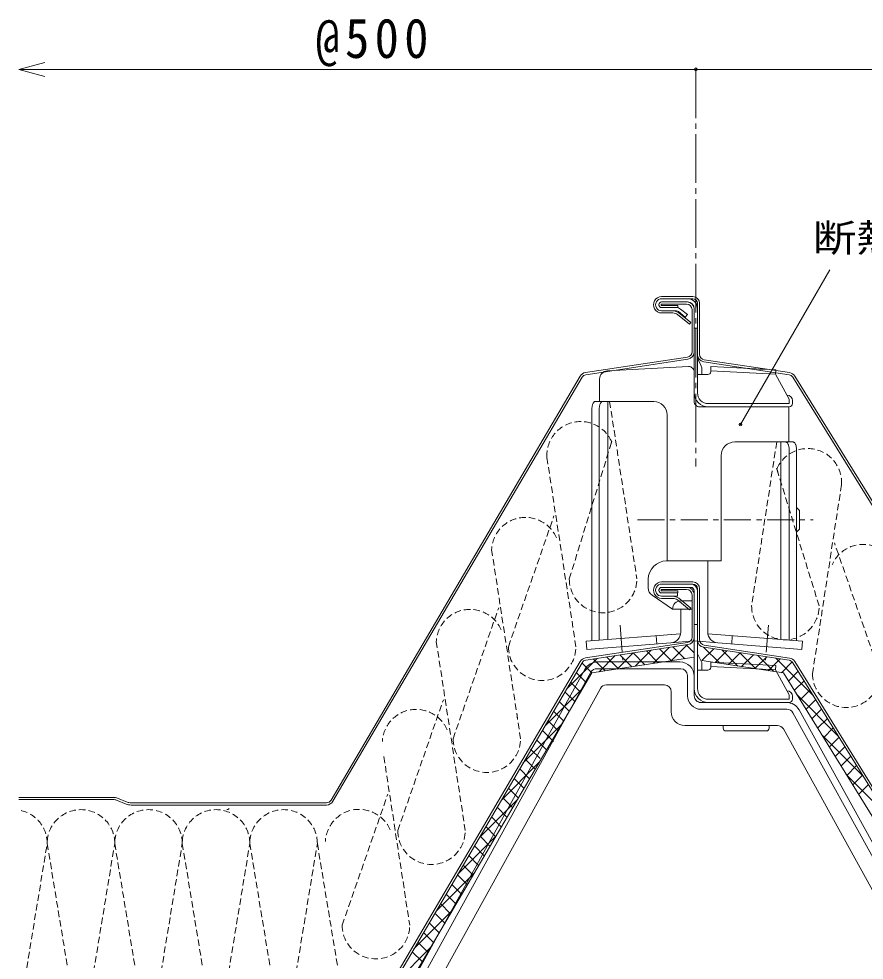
# Model space of a CAD drawing. Units: millimetres, scale not verified. Extents: x -1135 to 2170, y -1086 to 2575.
# Drawn here: x 1082 to 1394.9, y -887.7 to -539.4 of the extents above; entities that cross this region are included whole.
import ezdxf
from ezdxf.enums import TextEntityAlignment as Align

# ---------------------------------------------------------------- set-up
doc = ezdxf.new("R2010")
doc.units = ezdxf.units.MM
doc.header["$LTSCALE"] = 2
doc.header["$PDMODE"] = 32
doc.header["$PDSIZE"] = 1
for name, pattern in [('CHAIN1', [8, 5, -1, 1, -1]), ('CHAIN2', [12, 9, -1, 1, -1]), ('DASHED1', [1.8, 1.2, -0.6]), ('DOUBLE_CHAIN1', [8.8, 5, -1, 0.6, -0.6, 0.6, -1])]:
    doc.linetypes.add(name, pattern=pattern)
doc.layers.add('0-1', color=4, linetype='Continuous', lineweight=18)
doc.styles.add('ＭＳ ゴシック', font='')
doc.styles.get('ＭＳ ゴシック').set_extended_font_data('MS Gothic')

msp = doc.modelspace()

# ---------------------------------------------------------------- linework, layer by layer
at = {"layer": '0-1', "color": 7}
for p, q in [((1082.017, -558.13), (1091.676, -555.542)), ((1082.017, -558.13), (1091.676, -560.719)), ((1082.017, -558.13), (1332.617, -558.13)), ((1332.617, -558.13), (1832.616, -558.13)), ((1349.121, -689.497), (1382.177, -632.247)), ((1329.517, -642.993), (1319.952, -642.993)), ((1319.954, -644.193), (1329.517, -644.193)), ((1325.439, -647.463), (1319.952, -647.463)), ((1319.954, -646.263), (1325.439, -646.263)), ((1326.194, -647.73), (1328.723, -649.779)), ((1332.017, -646.693), (1332.017, -670.1)), ((1333.217, -646.693), (1333.217, -677.793)), ((1332.017, -653.866), (1333.217, -653.866)), ((1333.217, -664.993), (1334.5, -667.559)), ((1329.912, -668.103), (1299.86, -669.678)), ((1338.21, -668.054), (1338.105, -670.045)), ((1338.21, -668.054), (1362.177, -669.31)), ((1332.017, -670.1), (1332.017, -680.993)), ((1333.217, -670.993), (1337.107, -670.993)), ((1334.816, -668.901), (1334.816, -670.993)), ((1338.126, -669.652), (1362.093, -670.908)), ((1356.114, -668.993), (1357.266, -668.993)), ((1357.266, -668.993), (1357.33, -669.056)), ((1357.266, -668.993), (1357.266, -669.053)), ((1362.177, -669.31), (1362.093, -670.908)), ((1367.217, -680.193), (1362.093, -670.908)), ((1297.016, -672.674), (1297.016, -680.993)), ((1366.389, -678.693), (1366.417, -678.693)), ((1297.016, -680.993), (1295.396, -680.993)), ((1317.017, -680.993), (1297.016, -680.993)), ((1300.017, -680.993), (1300.017, -769.108)), ((1337.217, -681.793), (1367.217, -681.793)), ((1367.217, -680.193), (1367.217, -681.793)), ((1368.417, -680.693), (1368.417, -681.793)), ((1294.128, -683.993), (1294.128, -769.572)), ((1296.847, -683.993), (1296.847, -769.358)), ((1322.017, -685.992), (1322.017, -739.992)), ((1367.217, -682.993), (1334.017, -682.993)), ((1367.017, -682.993), (1367.017, -695.993)), ((1367.017, -695.993), (1347.017, -695.993)), ((1364.017, -769.108), (1364.017, -695.993)), ((1367.017, -695.993), (1368.637, -695.993)), ((1367.186, -698.993), (1367.186, -769.358)), ((1369.905, -698.993), (1369.905, -769.572)), ((1342.017, -700.993), (1342.017, -739.992)), ((1369.905, -720.543), (1370.266, -720.543)), ((1369.905, -729.404), (1371.017, -728.293)), ((1369.905, -729.043), (1370.266, -729.043)), ((1322.017, -739.992), (1321.817, -739.992)), ((1342.017, -739.992), (1322.017, -739.992)), ((1337.016, -739.992), (1337.016, -766.295)), ((1315.017, -746.793), (1315.017, -750)), ((1330.717, -748.576), (1319.952, -748.576)), ((1319.954, -749.776), (1330.717, -749.776)), ((1332.017, -751.076), (1332.017, -787.176)), ((1333.217, -751.076), (1333.217, -787.176)), ((1316.422, -752.649), (1324.017, -757.793)), ((1324.017, -757.793), (1331.217, -757.793)), ((1327.017, -757.793), (1327.017, -766.295)), ((1332.017, -763.508), (1333.217, -763.508)), ((1291.989, -769.74), (1326.956, -766.988)), ((1317.91, -767.7), (1318.145, -770.691)), ((1372.043, -769.74), (1337.077, -766.988)), ((1346.123, -767.7), (1345.888, -770.691)), ((1291.989, -769.74), (1292.225, -772.731)), ((1292.225, -772.731), (1323.331, -770.283)), ((1294.074, -781.409), (1332.017, -775.647)), ((1333.217, -774.376), (1334.69, -777.323)), ((1327.017, -779.876), (1295.967, -779.876)), ((1326.717, -777.376), (1296.144, -777.376)), ((1334.817, -777.859), (1334.817, -780.376)), ((1365.012, -781.45), (1334.846, -776.869)), ((1338.21, -777.438), (1338.106, -779.428)), ((1338.127, -779.036), (1362.093, -780.291)), ((1338.21, -777.438), (1362.177, -778.694)), ((1362.177, -778.694), (1362.093, -780.291)), ((1199.231, -947.085), (1291.505, -780.113)), ((1201.419, -948.295), (1293.779, -781.167)), ((1202.597, -937.023), (1294.074, -781.409)), ((1329.517, -782.376), (1329.517, -789.876)), ((1333.217, -780.376), (1337.107, -780.376)), ((1367.217, -789.576), (1362.093, -780.291)), ((1461.5, -937.178), (1365.012, -781.45)), ((1321.017, -785.876), (1299.506, -785.876)), ((1208.274, -948.295), (1297.318, -787.167)), ((1323.517, -788.376), (1323.517, -795.876)), ((1332.017, -787.176), (1332.017, -789.876)), ((1366.389, -788.076), (1366.417, -788.076)), ((1367.217, -789.576), (1367.217, -791.176)), ((1368.417, -790.076), (1368.417, -791.176)), ((1337.217, -792.376), (1334.517, -792.376)), ((1337.217, -791.176), (1367.217, -791.176)), ((1337.217, -792.376), (1367.217, -792.376)), ((1366.357, -794.876), (1334.517, -794.876)), ((1452.616, -948.295), (1368.545, -796.167)), ((1454.804, -947.085), (1370.819, -795.113)), ((1362.817, -800.876), (1328.517, -800.876)), ((1342.717, -800.876), (1342.717, -801.876)), ((1359.717, -800.876), (1359.717, -801.876)), ((1343.717, -802.876), (1358.717, -802.876)), ((1445.761, -948.295), (1365.005, -802.167))]:
    msp.add_line(p, q, dxfattribs=at)
at = {"layer": '0-1', "color": 7, "linetype": 'CHAIN2'}
msp.add_line((1332.617, -558.13), (1332.617, -705.001), dxfattribs=at)
at = {"layer": '0-1', "color": 3}
for p, q in [((1329.217, -644.192), (1319.948, -644.192)), ((1319.952, -642.193), (1331.517, -642.193)), ((1319.954, -642.993), (1331.517, -642.993)), ((1318.948, -645.193), (1318.948, -645.263)), ((1319.747, -645.193), (1319.747, -645.263)), ((1329.217, -644.993), (1319.948, -644.993)), ((1319.948, -645.463), (1325.948, -645.463)), ((1319.948, -646.263), (1325.948, -646.263)), ((1324.094, -647.463), (1319.952, -647.463)), ((1325.948, -646.263), (1325.948, -645.463)), ((1331.217, -646.992), (1331.217, -648.796)), ((1332.017, -646.992), (1332.017, -648.796)), ((1333.217, -663.574), (1333.217, -644.693)), ((1334.017, -663.574), (1334.017, -644.693)), ((1324.094, -648.263), (1319.952, -648.263)), ((1326.298, -648.243), (1330.729, -651.833)), ((1331.217, -662.599), (1331.217, -648.796)), ((1332.017, -662.6), (1332.017, -648.796)), ((1329.517, -664.576), (1291.792, -670.305)), ((1291.912, -671.096), (1329.637, -665.367)), ((1367.133, -671.131), (1335.597, -666.342)), ((1335.717, -665.551), (1367.253, -670.34)), ((1289.794, -671.661), (1197.596, -828.502)), ((1198.287, -828.906), (1290.485, -672.064)), ((1465.75, -828.961), (1368.536, -672.06)), ((1369.217, -671.64), (1466.431, -828.542)), ((1319.952, -747.776), (1331.517, -747.776)), ((1319.954, -748.576), (1331.517, -748.576)), ((1318.948, -750.776), (1318.948, -750.846)), ((1319.747, -750.776), (1319.747, -750.846)), ((1329.217, -749.776), (1319.948, -749.776)), ((1329.217, -750.576), (1319.948, -750.576)), ((1319.948, -751.046), (1325.948, -751.046)), ((1319.948, -751.846), (1325.948, -751.846)), ((1325.948, -751.846), (1325.948, -751.046)), ((1333.217, -769.157), (1333.217, -750.276)), ((1334.017, -769.157), (1334.017, -750.276)), ((1324.094, -753.046), (1319.952, -753.046)), ((1324.094, -753.846), (1319.952, -753.846)), ((1326.298, -753.827), (1330.729, -757.416)), ((1331.217, -752.576), (1331.217, -754.38)), ((1331.217, -768.182), (1331.217, -754.38)), ((1332.017, -752.576), (1332.017, -754.38)), ((1332.017, -768.184), (1332.017, -754.38)), ((1329.517, -770.16), (1291.792, -775.889)), ((1291.912, -776.68), (1329.637, -770.951)), ((1367.133, -776.715), (1335.597, -771.925)), ((1335.717, -771.134), (1367.253, -775.924)), ((1289.794, -777.244), (1197.596, -934.086)), ((1198.287, -934.489), (1290.485, -777.648)), ((1465.75, -934.545), (1368.536, -777.643)), ((1369.217, -777.223), (1466.431, -934.125)), ((1117.017, -827.493), (1082.017, -827.493)), ((1117.017, -828.293), (1082.017, -828.293)), ((1121.775, -829.949), (1118.205, -828.522)), ((1122.072, -829.207), (1118.503, -827.779)), ((1195.869, -829.493), (1123.557, -829.493)), ((1123.557, -830.293), (1195.869, -830.293))]:
    msp.add_line(p, q, dxfattribs=at)
at = {"layer": '0-1', "linetype": 'DASHED1', "lineweight": 9}
for p, q in [((1300.707, -680.993), (1310.774, -746.666)), ((1285.773, -746.666), (1301.453, -695.966)), ((1300.824, -698.004), (1301.564, -695.613)), ((1362.56, -695.993), (1353.259, -756.666)), ((1277.507, -701.772), (1288.23, -771.727)), ((1363.209, -708.003), (1362.469, -705.612)), ((1378.26, -756.666), (1362.58, -705.965)), ((1386.527, -711.772), (1375.803, -781.727)), ((1263.23, -771.727), (1280.114, -723.308)), ((1400.803, -781.727), (1383.92, -733.308)), ((1257.029, -735.799), (1266.587, -798.157)), ((1257.029, -735.799), (1267.752, -805.755)), ((1242.752, -805.755), (1259.636, -757.336)), ((1236.55, -769.826), (1247.274, -839.782)), ((1222.274, -839.782), (1239.157, -791.363)), ((1217.138, -812.387), (1226.697, -874.744)), ((1201.697, -874.744), (1218.581, -826.325)), ((1082.017, -908.345), (1092.517, -844.503))]:
    msp.add_line(p, q, dxfattribs=at)
at = {"layer": '0-1', "color": 7, "linetype": 'CHAIN1'}
for p, q in [((1311.016, -724.793), (1376.016, -724.793)), ((1304.557, -763.735), (1305.577, -776.695)), ((1359.476, -763.735), (1358.456, -776.695))]:
    msp.add_line(p, q, dxfattribs=at)
at = {"layer": '0-1', "color": 7, "linetype": 'DOUBLE_CHAIN1'}
for p in [(1323.331, -770.283), (1340.703, -770.283)]:
    msp.add_line(p, (1332.017, -769.599), dxfattribs=at)
at = {"layer": '0-1', "lineweight": 9}
for p, q in [((1310.157, -778.966), (1316.12, -773.004)), ((1316.827, -777.954), (1322.79, -771.991)), ((1319.206, -772.535), (1323.596, -776.926)), ((1323.497, -776.941), (1329.46, -770.978)), ((1324.117, -771.789), (1328.507, -776.18)), ((1329.028, -771.043), (1332.017, -774.032)), ((1339.228, -772.477), (1334.838, -776.868)), ((1341.47, -777.875), (1335.507, -771.912)), ((1348.14, -778.888), (1342.177, -772.925)), ((1284.75, -787.404), (1296.112, -776.042)), ((1294.65, -776.264), (1299.041, -780.655)), ((1296.818, -780.992), (1302.781, -775.029)), ((1299.561, -775.518), (1303.952, -779.909)), ((1303.488, -779.979), (1309.451, -774.017)), ((1304.472, -774.773), (1308.863, -779.163)), ((1309.383, -774.026), (1313.774, -778.417)), ((1314.294, -773.281), (1318.685, -777.671)), ((1344.139, -773.223), (1339.749, -777.613)), ((1349.051, -773.969), (1344.66, -778.359)), ((1354.809, -779.9), (1348.847, -773.938)), ((1353.962, -774.715), (1349.571, -779.105)), ((1358.873, -775.46), (1354.482, -779.851)), ((1361.479, -780.913), (1355.516, -774.95)), ((1363.784, -776.206), (1359.393, -780.597)), ((1376.142, -789.919), (1362.186, -775.963)), ((1290.445, -777.716), (1294.097, -781.369)), ((1368.307, -777.34), (1364.305, -781.343)), ((1288.35, -781.279), (1292.003, -784.931)), ((1370.496, -780.808), (1366.865, -784.44)), ((1276.681, -801.129), (1290.754, -787.057)), ((1286.256, -784.841), (1289.909, -788.494)), ((1372.66, -784.301), (1369.029, -787.932)), ((1284.162, -788.404), (1287.815, -792.057)), ((1385.355, -804.789), (1369.893, -789.327)), ((1374.824, -787.794), (1371.193, -791.425)), ((1282.067, -791.967), (1285.72, -795.619)), ((1376.989, -791.286), (1373.357, -794.918)), ((1279.973, -795.529), (1283.626, -799.182)), ((1379.153, -794.779), (1375.521, -798.411)), ((1268.613, -814.854), (1282.686, -800.782)), ((1277.879, -799.092), (1281.532, -802.744)), ((1381.317, -798.272), (1377.685, -801.904)), ((1275.785, -802.654), (1279.922, -806.792)), ((1394.568, -819.659), (1379.106, -804.197)), ((1383.481, -801.765), (1379.849, -805.396)), ((1273.691, -806.217), (1277.438, -809.964)), ((1385.645, -805.257), (1382.013, -808.889)), ((1271.392, -809.575), (1274.953, -813.137)), ((1387.809, -808.75), (1384.177, -812.382)), ((1260.545, -828.579), (1274.617, -814.507)), ((1269.502, -813.342), (1273.155, -816.995)), ((1389.973, -812.243), (1386.341, -815.875)), ((1267.408, -816.904), (1271.06, -820.557)), ((1392.137, -815.736), (1388.506, -819.368)), ((1265.314, -820.467), (1268.966, -824.12)), ((1403.782, -834.53), (1388.32, -819.068)), ((1394.301, -819.229), (1390.669, -822.86)), ((1263.219, -824.03), (1266.872, -827.683)), ((1396.466, -822.722), (1392.834, -826.353)), ((1252.477, -842.304), (1266.549, -828.232)), ((1261.125, -827.593), (1264.778, -831.245)), ((1259.031, -831.155), (1262.683, -834.808)), ((1256.936, -834.718), (1260.589, -838.371)), ((1254.842, -838.28), (1258.495, -841.933)), ((1244.409, -856.029), (1258.481, -841.957)), ((1252.748, -841.843), (1256.401, -845.495)), ((1250.654, -845.406), (1254.306, -849.058)), ((1248.559, -848.968), (1252.212, -852.621)), ((1246.465, -852.531), (1250.118, -856.184)), ((1236.34, -869.754), (1250.413, -855.682)), ((1244.371, -856.093), (1248.024, -859.746)), ((1242.276, -859.656), (1245.929, -863.309)), ((1240.182, -863.219), (1243.835, -866.871)), ((1238.088, -866.781), (1241.741, -870.434)), ((1228.272, -883.48), (1242.344, -869.408)), ((1235.994, -870.344), (1239.647, -873.997)), ((1233.899, -873.907), (1237.552, -877.559)), ((1231.805, -877.469), (1235.458, -881.122)), ((1229.711, -881.032), (1233.364, -884.685)), ((1220.205, -897.203), (1234.277, -883.131)), ((1227.617, -884.594), (1231.269, -888.247))]:
    msp.add_line(p, q, dxfattribs=at)
at = {"layer": '0-1', "color": 7}
for points in [[(1326.949, -646.798), (1329.478, -648.846), (1328.723, -649.779)], [(1295.396, -680.993), (1295.272, -681.007), (1295.148, -681.05), (1295.028, -681.122), (1294.911, -681.221), (1294.798, -681.347), (1294.692, -681.498), (1294.591, -681.674), (1294.499, -681.871), (1294.416, -682.089), (1294.342, -682.326), (1294.278, -682.578), (1294.225, -682.845), (1294.183, -683.122), (1294.152, -683.407), (1294.134, -683.698), (1294.128, -683.993)], [(1298.115, -680.993), (1297.99, -681.007), (1297.867, -681.05), (1297.747, -681.122), (1297.63, -681.221), (1297.517, -681.347), (1297.41, -681.498), (1297.31, -681.674), (1297.218, -681.871), (1297.135, -682.089), (1297.061, -682.326), (1296.997, -682.578), (1296.943, -682.845), (1296.902, -683.122), (1296.871, -683.407), (1296.853, -683.698), (1296.847, -683.993)], [(1367.186, -698.993), (1367.18, -698.698), (1367.162, -698.407), (1367.132, -698.122), (1367.09, -697.845), (1367.037, -697.578), (1366.973, -697.326), (1366.898, -697.089), (1366.815, -696.871), (1366.723, -696.674), (1366.623, -696.498), (1366.516, -696.347), (1366.403, -696.221), (1366.286, -696.122), (1366.166, -696.05), (1366.042, -696.007), (1365.919, -695.993)], [(1369.905, -698.993), (1369.899, -698.698), (1369.881, -698.407), (1369.851, -698.122), (1369.809, -697.845), (1369.756, -697.578), (1369.691, -697.326), (1369.617, -697.089), (1369.534, -696.871), (1369.442, -696.674), (1369.342, -696.498), (1369.235, -696.347), (1369.122, -696.221), (1369.005, -696.122), (1368.885, -696.05), (1368.761, -696.007), (1368.637, -695.993)], [(1369.905, -720.181), (1371.017, -721.293), (1371.017, -728.293)], [(1319.954, -751.846), (1325.864, -751.846), (1325.864, -753.046), (1319.952, -753.046)], [(1327.017, -754.792), (1331.217, -754.792), (1331.217, -757.793)], [(1372.043, -769.74), (1371.808, -772.731), (1340.703, -770.283)]]:
    msp.add_lwpolyline(points, dxfattribs=at)
at = {"layer": '0-1', "color": 3}
for points in [[(1325.794, -648.865), (1330.226, -652.454), (1330.729, -651.833)], [(1325.794, -754.448), (1330.226, -758.038), (1330.729, -757.416)]]:
    msp.add_lwpolyline(points, dxfattribs=at)
at = {"layer": '0-1', "linetype": 'DASHED1', "lineweight": 9}
for points in [[(1092.517, -844.503), (1105.017, -920.503), (1117.517, -844.503), (1130.017, -920.503), (1142.517, -844.503), (1155.017, -920.503)], [(1155.017, -920.503), (1167.517, -844.503), (1180.017, -920.503)], [(1180.017, -920.503), (1192.517, -844.503), (1204.72, -918.692)]]:
    msp.add_lwpolyline(points, dxfattribs=at)
at = {"layer": '0-1', "color": 3}
for centre, radius, start, end in [((1319.952, -645.228), 3.035, 89.99998, 269.99998), ((1319.952, -645.228), 2.235, 89.99998, 269.99998), ((1319.948, -645.193), 1, 89.99998, 179.99998), ((1329.217, -646.992), 2.8, 0, 89.99998), ((1331.517, -644.693), 2.5, 0, 89.99998), ((1331.517, -644.693), 1.7, 0, 89.99998), ((1319.948, -645.263), 1, 179.99997, 269.99998), ((1319.948, -645.193), 0.2, 89.99998, 179.99998), ((1319.948, -645.263), 0.2, 179.99997, 269.99998), ((1324.094, -650.963), 3.5, 50.99117, 89.99998), ((1329.217, -646.992), 2, 0, 89.99998), ((1324.094, -650.963), 2.7, 50.99117, 89.99998), ((1329.217, -662.599), 2, 278.63351, 0), ((1329.217, -662.599), 2.8, 278.63351, 0), ((1336.017, -663.574), 2.8, 179.99997, 261.36423), ((1336.017, -663.574), 2, 179.99997, 261.36423), ((1292.212, -673.074), 2.8, 98.638, 149.69594), ((1292.212, -673.074), 2, 98.638, 149.69594), ((1366.833, -673.108), 2, 31.63464, 81.36563), ((1366.833, -673.108), 2.8, 31.63464, 81.36563), ((1319.952, -750.811), 3.035, 89.99998, 269.99998), ((1319.952, -750.811), 2.235, 89.99998, 269.99998), ((1331.517, -750.276), 2.5, 0, 89.99998), ((1331.517, -750.276), 1.7, 0, 89.99998), ((1319.948, -750.776), 1, 89.99998, 179.99998), ((1319.948, -750.846), 1, 179.99997, 269.99998), ((1319.948, -750.776), 0.2, 89.99998, 179.99998), ((1319.948, -750.846), 0.2, 179.99997, 269.99998), ((1329.217, -752.576), 2.8, 0, 89.99998), ((1329.217, -752.576), 2, 0, 89.99998), ((1324.094, -756.546), 3.5, 50.99117, 89.99998), ((1324.094, -756.546), 2.7, 50.99117, 89.99998), ((1329.217, -768.182), 2, 278.63351, 0), ((1329.217, -768.182), 2.8, 278.63351, 0), ((1336.017, -769.157), 2.8, 179.99997, 261.36423), ((1336.017, -769.157), 2, 179.99997, 261.36423), ((1292.212, -778.657), 2.8, 98.638, 149.69594), ((1366.833, -778.692), 2.8, 31.63464, 81.36563), ((1292.212, -778.657), 2, 98.638, 149.69594), ((1366.833, -778.692), 2, 31.63464, 81.36563), ((1117.017, -831.493), 4, 68.19859, 90), ((1117.017, -831.493), 3.2, 68.19859, 90), ((1195.869, -827.493), 2, 270, 329.69595), ((1123.557, -825.493), 4.8, 248.19858, 269.99998), ((1123.557, -825.493), 4, 248.19858, 269.99998), ((1195.869, -827.493), 2.8, 270, 329.69595)]:
    msp.add_arc(centre, radius, start, end, dxfattribs=at)
at = {"layer": '0-1', "color": 7}
for centre, radius, start, end in [((1319.952, -645.228), 2.235, 89.99998, 269.99998), ((1319.954, -645.228), 2.235, 89.99998, 269.99998), ((1319.954, -645.228), 1.035, 89.99998, 269.99998), ((1329.517, -646.693), 3.7, 0, 89.99998), ((1329.517, -646.693), 2.5, 0, 89.99998), ((1325.439, -648.663), 2.4, 50.99585, 89.99998), ((1325.439, -648.663), 1.2, 50.99585, 89.99998), ((1330.017, -670.1), 2, 0, 92.99998), ((1331.817, -668.901), 3, 0, 26.56503), ((1300.017, -672.674), 3, 92.99998, 179.99998), ((1337.107, -669.993), 1, 270, 357), ((1337.217, -677.793), 5.2, 179.99997, 269.99998), ((1337.217, -677.793), 4, 179.99997, 269.99998), ((1366.417, -680.693), 2, 0, 89.99998), ((1317.017, -685.992), 5, 0, 89.99998), ((1334.017, -680.993), 2, 179.99997, 269.99998), ((1367.217, -681.793), 1.2, 270, 0), ((1347.017, -700.993), 5, 89.99998, 179.99998), ((1321.817, -746.793), 6.8, 89.99998, 179.99998), ((1319.952, -750.811), 2.235, 89.99998, 269.99998), ((1319.954, -750.811), 2.235, 89.99998, 269.99998), ((1330.717, -751.076), 2.5, 0, 89.99998), ((1318.216, -750), 3.2, 179.99997, 235.89296), ((1319.954, -750.811), 1.035, 89.99998, 269.99998), ((1330.717, -751.076), 1.3, 0, 89.99998), ((1327.017, -757.793), 3, 89.99998, 179.99998), ((1323.016, -766.295), 4, 274.5, 0), ((1341.016, -766.295), 4, 179.99997, 265.49998), ((1296.144, -782.676), 5.3, 89.99998, 151.07355), ((1295.967, -782.376), 2.5, 89.99998, 151.07355), ((1326.717, -782.676), 5.3, 0, 89.99998), ((1327.017, -782.376), 2.5, 0, 89.99998), ((1333.617, -777.859), 1.2, 0, 26.56503), ((1337.107, -779.376), 1, 270, 357), ((1299.506, -788.376), 2.5, 89.99998, 151.07355), ((1321.017, -788.376), 2.5, 0, 89.99998), ((1334.517, -789.876), 5, 179.99997, 269.99998), ((1337.217, -787.176), 5.2, 179.99997, 269.99998), ((1334.517, -789.876), 2.5, 179.99997, 269.99998), ((1337.217, -787.176), 4, 179.99997, 269.99998), ((1366.417, -790.076), 2, 0, 89.99998), ((1366.18, -797.676), 5.3, 28.92641, 89.99998), ((1367.217, -791.176), 1.2, 270, 0), ((1328.517, -795.876), 5, 179.99997, 269.99998), ((1366.357, -797.376), 2.5, 28.92641, 89.99998), ((1362.817, -803.376), 2.5, 28.92641, 89.99998), ((1343.717, -801.876), 1, 179.99997, 269.99998), ((1358.717, -801.876), 1, 270, 0)]:
    msp.add_arc(centre, radius, start, end, dxfattribs=at)
at = {"layer": '0-1', "linetype": 'DASHED1', "lineweight": 9}
for centre, radius, start, end in [((1289.978, -700.922), 12.5, 23.35745, 183.90128), ((1374.056, -710.921), 12.5, 356.09869, 156.64252), ((1269.515, -736.383), 12.5, 23.35745, 177.32076), ((1394.519, -746.383), 12.5, 2.67923, 156.64252), ((1298.273, -746.666), 12.5, 179.99997, 359.99998), ((1249.037, -770.411), 12.5, 23.35745, 177.32076), ((1365.76, -756.666), 12.5, 179.99997, 359.99998), ((1275.73, -771.727), 12.5, 179.99997, 359.99998), ((1388.304, -781.727), 12.5, 179.99997, 359.99998), ((1229.075, -807.41), 12.5, 23.35745, 177.32076), ((1255.252, -805.755), 12.5, 179.99997, 359.99998), ((1080.017, -844.503), 12.5, 0, 80.79446), ((1105.017, -844.503), 12.5, 0, 179.99997), ((1130.017, -844.503), 12.5, 0, 179.99997), ((1155.017, -844.503), 12.5, 0, 179.99997), ((1159.03, -831.004), 1, 270, 321.93434), ((1180.017, -844.503), 12.5, 0, 179.99997), ((1207.982, -844.4), 12.5, 23.35745, 177.32076), ((1234.774, -839.782), 12.5, 179.99997, 359.99998), ((1214.197, -874.744), 12.5, 179.99997, 359.99998)]:
    msp.add_arc(centre, radius, start, end, dxfattribs=at)
at = {"layer": '0-1', "color": 3}
for p in [(1332.617, -558.13), (1349.121, -689.497)]:
    msp.add_point(p, dxfattribs=at)

# ---------------------------------------------------------------- texts
at = {"layer": '0-1', "color": 2, "style": 'ＭＳ ゴシック', "width": 1.15}
msp.add_text('断熱金具', height=10.26, dxfattribs=at).set_placement((1375.891, -628.665), align=Align.BOTTOM_LEFT)
at = {"layer": '0-1', "color": 2, "insert": (1191.817, -557.13), "char_height": 14.66, "attachment_point": 7, "style": 'ＭＳ ゴシック'}
msp.add_mtext('\\T1.22;\\W0.9;@500', dxfattribs=at)

doc.saveas('drawing.dxf')
